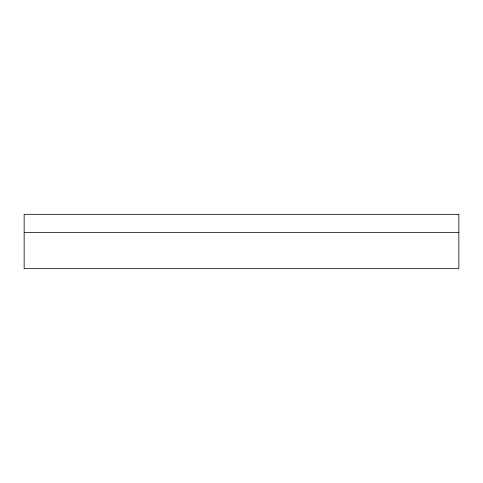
<?xml version="1.0" encoding="UTF-8"?>
<svg xmlns="http://www.w3.org/2000/svg" width="483" height="483" viewBox="0 0 483 483"><rect width="100%" height="100%" fill="white"/><g stroke="black" fill="none" stroke-linecap="round" stroke-linejoin="round"><path stroke-width="0.72" d="M24.15 232.395L458.85 232.395M458.85 214.331L24.15 214.331L24.15 268.669L458.85 268.669L458.85 214.331"/></g></svg>
